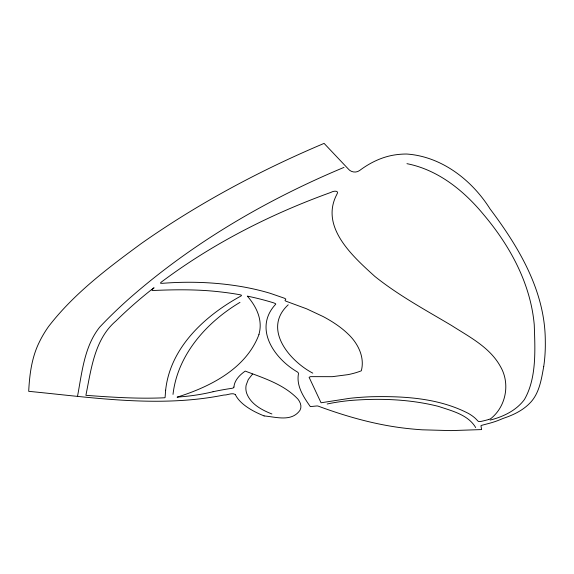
<?xml version="1.0" encoding="UTF-8"?>
<svg xmlns="http://www.w3.org/2000/svg" width="574" height="574" viewBox="0 0 574 574"><rect width="100%" height="100%" fill="white"/><g stroke="black" fill="none" stroke-linecap="round" stroke-linejoin="round"><path stroke-width="0.86" d="M173.011 394.395C177.524 354.675 206.726 322.158 239.982 302.376M233.955 387.034L233.683 387.601A3.961 1.471 3.1 0 1 232.764 388.11L231.48 388.39A138.93 47.133 1.9 0 0 213.054 391.726M77.49 396.426C82.003 372.748 84.156 346.617 99.711 327.115A1607.15 408.344 -9.5 0 1 129.415 298.394C192.749 242.852 266.415 199.781 343.991 167.386M543.729 366.499C541.361 379.507 539.309 394.029 529.307 403.68C522.491 410.482 513.644 414.808 504.625 417.886A36.973 12.599 -1.9 0 0 501.037 419.293L497.407 420.749A68.421 24.668 -0.7 0 1 487.197 423.877L481.478 425.384A3.767 1.292 -1.2 0 0 480.962 425.793L481.6 429.582L451.006 430.608L422.299 429.811A137.473 51.832 -0.9 0 1 401.398 427.781C372.799 424.043 344.881 415.999 317.91 406.019A2.698 0.969 1.5 0 0 316.755 405.969L310.319 406.6C303.668 397.151 296.227 386.072 298.437 373.918A8.653 3.315 2.1 0 0 297.232 371.88C273.934 358.327 253.184 328.185 275.771 304.148A3.1 1.342 2.6 0 0 275.391 303.624L273.92 302.943A141.635 56.051 3.9 0 0 247.322 296.112A189.972 77.325 6.6 0 1 258.917 334.42M259.01 334.427C246.131 368.752 210.062 386.833 177.093 397.172L186.787 396.268A129.042 50.247 5.1 0 0 213.047 391.726M288.22 304.808C262.21 328.751 289.425 360.852 312.78 373.15M252.524 374.09L248.284 379.522L246.167 385.075A114.47 42.533 0.8 0 0 246.705 393.348C250.73 404.125 261.758 410.015 271.889 413.962M490.124 420.089C503.154 416.796 516.213 410.597 524.406 399.554C536.912 377.807 535.04 349.136 534.258 324.87C530.627 283.678 510.178 246.103 483.889 214.934C464.122 190.841 438.213 169.818 406.952 163.676M264.062 415.928C276.123 416.961 291.549 422.184 299.972 410.302C302.103 406.579 300.389 402.195 297.913 399.109C283.972 384.372 263.71 378.087 245.234 371.098A100.048 37.152 1.2 0 0 233.948 387.034M235.39 394.517C232.104 392.329 227.361 395.343 223.652 395.077C159.278 408.014 93.16 397.574 28.7 391.325C29.547 374.571 31.706 357.494 39.24 342.283A532.385 193.538 -2.5 0 1 48.503 326.606C73.946 293.501 107.898 268.072 141.297 243.519C198.26 203.469 259.986 170.428 324.102 143.392L348.124 168.792C350.836 172.279 355.98 173.147 359.589 170.528C370.438 162.385 383.066 156.336 396.634 154.671A39.757 20.937 -0.9 0 1 406.758 154.033C441.657 156.494 471.864 180.006 490.045 208.893C519.075 247.494 545.257 291.434 545.3 341.236A1414.013 453.424 15.1 0 1 543.729 366.499M475.681 427.558C468.075 414.636 451.781 410.869 438.514 406.399C409.893 399.167 379.873 398.112 350.527 400.473A91.087 31.183 0.5 0 0 327.166 404.003M488.61 419.515A9.292 3.25 -1.2 0 0 491.552 418.023C506.29 405.596 510.2 383.202 500.449 366.542C489.909 347.299 469.295 336.866 451.494 325.451C425.427 309.96 398.593 295.431 374.844 276.417C353.089 256.65 319.747 227.189 336.744 194.586C339.88 190.173 333.351 190.776 331.055 192.34C270.498 214.159 212.416 243.692 160.871 282.415L160.483 283.219L162.42 283.319C188.602 281.253 215.049 282.157 240.965 286.512A119.622 48.711 3.8 0 1 270.232 293.321L284.525 298.258L285.816 299.09L285.013 300.511L285.795 301.128L306.631 308.819L323.14 316.561A167.012 65.321 3.9 0 1 347.571 333.537C357.674 342.793 365.028 356.892 361.311 370.804A55.728 22.135 1.5 0 1 347.98 374.643L332.274 376.68L310.548 376.644L309.099 377.283L321.053 402.776L349.695 398.32A108.4 36.851 0.4 0 1 371.608 396.734C404.376 396.017 438.859 398.091 468.47 413.467A87.865 30.192 0.3 0 1 475.466 418.489L478.336 421.424L480.825 421.459A66.06 23.95 -0.7 0 0 488.596 419.515M264.119 415.913A107.238 39.857 1.1 0 1 235.326 394.517M165.642 390.191L165.075 397.574A2.124 0.761 4.2 0 1 164.595 397.775C138.363 398.973 112.059 397.251 85.892 395.328C91.216 369.233 94.445 339.191 116.077 320.859C128.074 309.077 140.766 298.006 154.04 287.689C154.628 287.883 150.603 289.999 152.332 290.537C175.092 289.504 198.001 289.246 220.681 291.944A128.755 51.402 3.8 0 1 240.19 294.771L241.554 295.28L241.044 295.969C205.219 315.456 170.162 347.406 165.642 390.191"/></g></svg>
